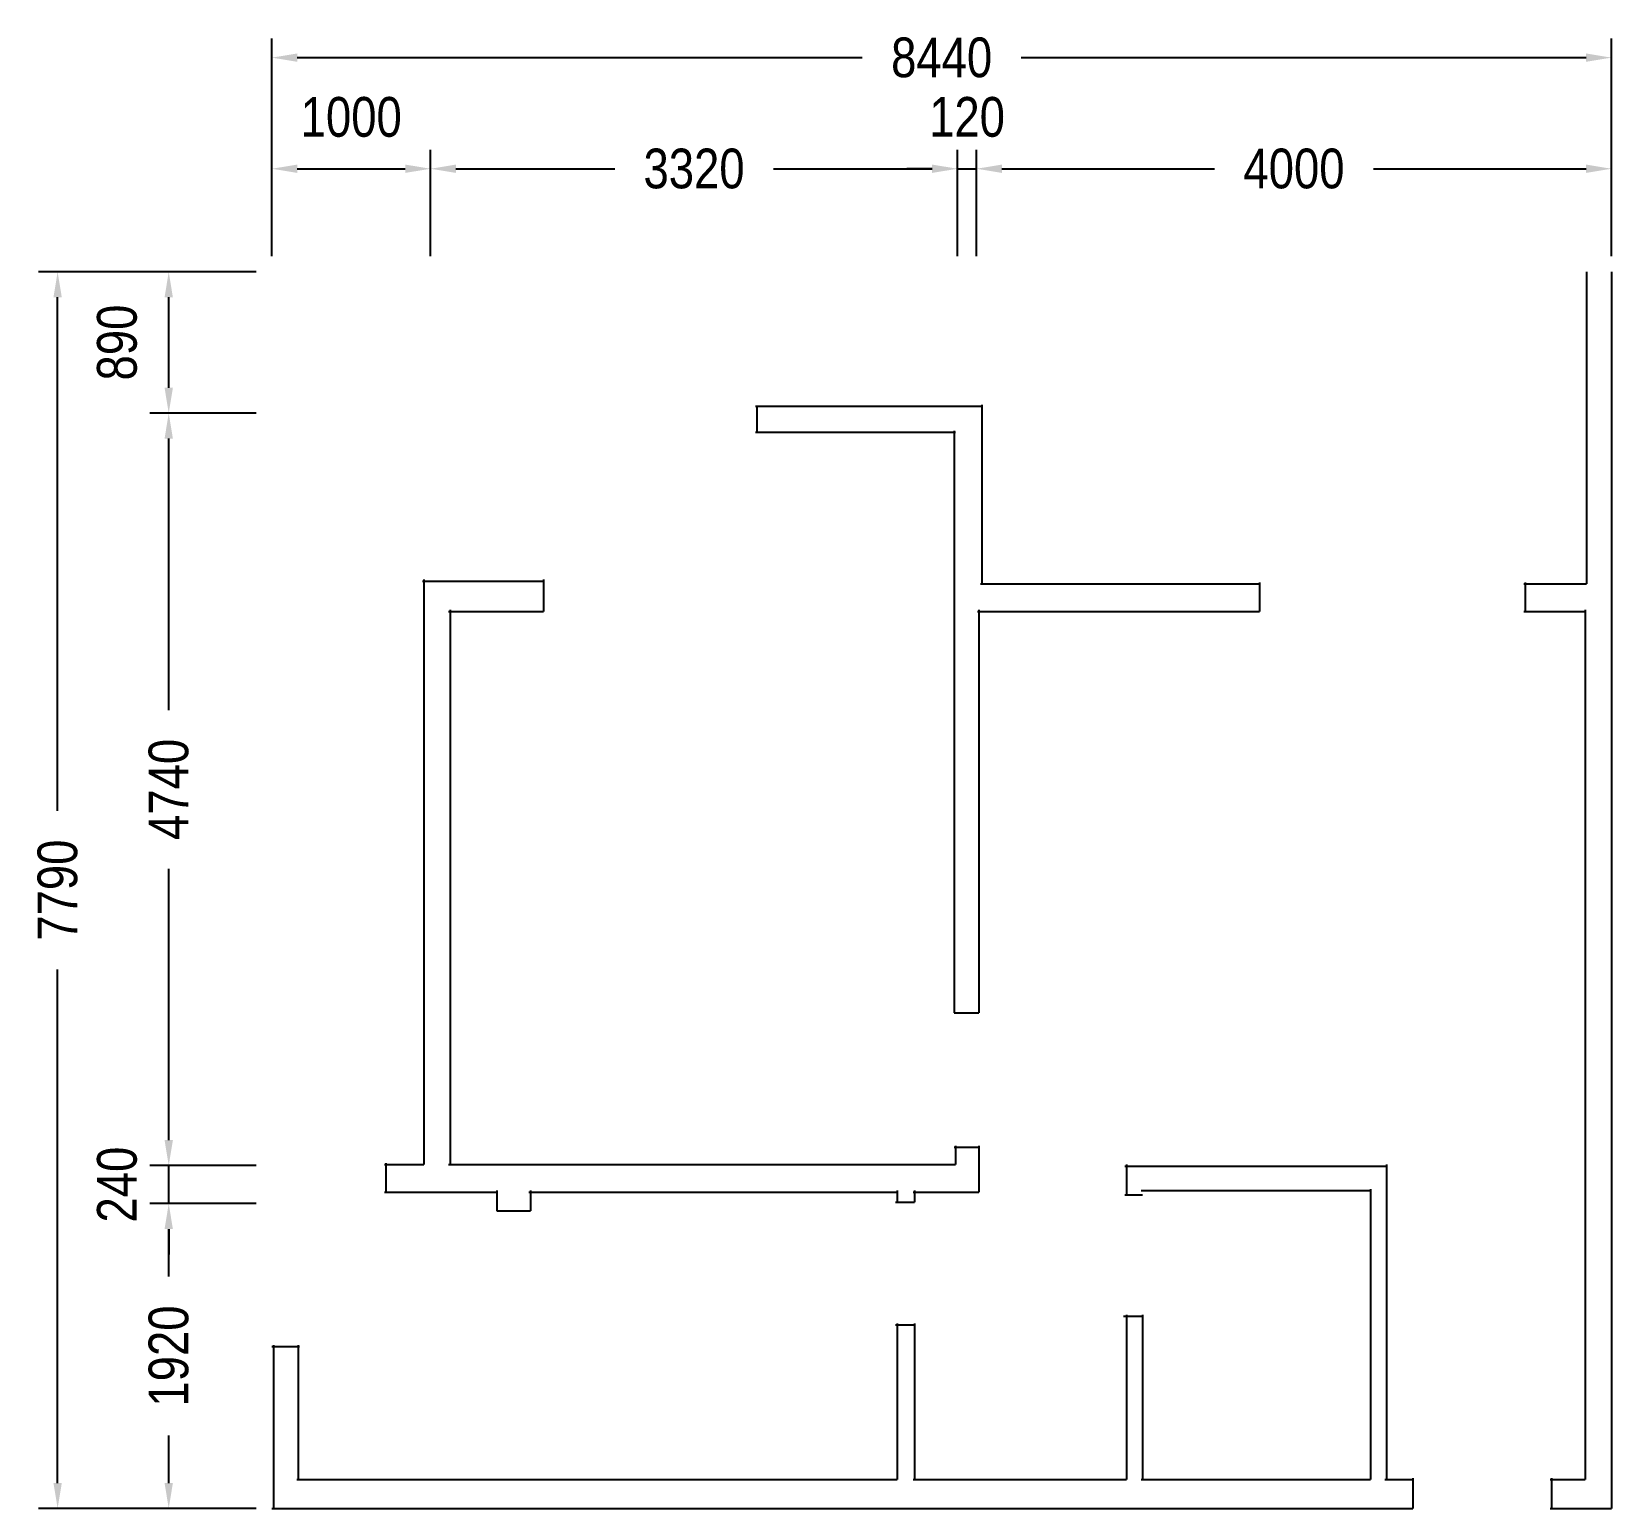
# Model space of a CAD drawing. Header units: millimetres. Extents: x -1514 to 8440, y 0 to 9304.
import ezdxf

# ---------------------------------------------------------------- set-up
doc = ezdxf.new("R2010")
doc.units = ezdxf.units.MM
doc.layers.add('DIMENSIONS', color=1, linetype='CONTINUOUS')
doc.layers.add('WALLS', color=7, linetype='CONTINUOUS')
doc.styles.add('OpenSansCondensed-Light', font='OpenSansCondensed-Light.ttf')
doc.dimstyles.new('FP-DIM', dxfattribs={"dimtxt": 250, "dimasz": 160, "dimexe": 120, "dimexo": 100, "dimgap": 80, "dimtad": 1, "dimdec": 0, "dimcen": 2.5, "dimclrd": 1, "dimclre": 1, "dimclrt": 1, "dimazin": 3, "dimtfac": 1, "dimtmove": 0, "dimatfit": 3})

# ---------------------------------------------------------------- blocks, each defined once
blk = doc.blocks.new('_CLOSEDFILLED')
at = {"color": 0, "linetype": 'BYBLOCK'}
blk.add_solid([(-1, 0.164), (0, 0), (-1, -0.164)], dxfattribs=at)
blk = doc.blocks.new('*D1')
at = {"color": 1}
for p, q in [((0, 7890), (0, 8560)), ((1000, 7890), (1000, 8560)), ((160, 8440), (840, 8440))]:
    blk.add_line(p, q, dxfattribs=at)
at = {"layer": 'Defpoints'}
for p in [(0, 8440), (0, 7790), (1000, 7790)]:
    blk.add_point(p, dxfattribs=at)
at = {"layer": 'DIMENSIONS', "color": 1, "xscale": 160, "yscale": 160, "rotation": 180}
blk.add_blockref('_CLOSEDFILLED', (0, 8440), dxfattribs=at)
at = {"layer": 'DIMENSIONS', "color": 1, "xscale": 160, "yscale": 160}
blk.add_blockref('_CLOSEDFILLED', (1000, 8440), dxfattribs=at)
at = {"layer": 'DIMENSIONS', "color": 1, "insert": (500, 8765), "char_height": 250, "attachment_point": 5, "style": 'OpenSansCondensed-Light'}
blk.add_mtext('1000', dxfattribs=at)
blk = doc.blocks.new('*D2')
at = {"color": 1}
for p, q in [((1000, 7890), (1000, 8560)), ((4320, 7890), (4320, 8560)), ((1160, 8440), (2160, 8440)), ((3160, 8440), (4160, 8440))]:
    blk.add_line(p, q, dxfattribs=at)
at = {"layer": 'Defpoints'}
for p in [(1000, 8440), (1000, 7790), (4320, 7790)]:
    blk.add_point(p, dxfattribs=at)
at = {"layer": 'DIMENSIONS', "color": 1, "xscale": 160, "yscale": 160, "rotation": 180}
blk.add_blockref('_CLOSEDFILLED', (1000, 8440), dxfattribs=at)
at = {"layer": 'DIMENSIONS', "color": 1, "xscale": 160, "yscale": 160}
blk.add_blockref('_CLOSEDFILLED', (4320, 8440), dxfattribs=at)
at = {"layer": 'DIMENSIONS', "color": 1, "insert": (2660, 8440), "char_height": 250, "attachment_point": 5, "style": 'OpenSansCondensed-Light'}
blk.add_mtext('3320', dxfattribs=at)
blk = doc.blocks.new('*D4')
at = {"color": 1}
for p, q in [((4440, 7890), (4440, 8560)), ((8440, 7890), (8440, 8560)), ((4600, 8440), (5940, 8440)), ((6940, 8440), (8280, 8440))]:
    blk.add_line(p, q, dxfattribs=at)
at = {"layer": 'Defpoints'}
for p in [(4440, 8440), (4440, 7790), (8440, 7790)]:
    blk.add_point(p, dxfattribs=at)
at = {"layer": 'DIMENSIONS', "color": 1, "xscale": 160, "yscale": 160, "rotation": 180}
blk.add_blockref('_CLOSEDFILLED', (4440, 8440), dxfattribs=at)
at = {"layer": 'DIMENSIONS', "color": 1, "xscale": 160, "yscale": 160}
blk.add_blockref('_CLOSEDFILLED', (8440, 8440), dxfattribs=at)
at = {"layer": 'DIMENSIONS', "color": 1, "insert": (6440, 8440), "char_height": 250, "attachment_point": 5, "style": 'OpenSansCondensed-Light'}
blk.add_mtext('4000', dxfattribs=at)
blk = doc.blocks.new('*D5')
at = {"color": 1}
for p, q in [((0, 7890), (0, 9260)), ((8440, 7890), (8440, 9260)), ((160, 9140), (3720, 9140)), ((4720, 9140), (8280, 9140))]:
    blk.add_line(p, q, dxfattribs=at)
at = {"layer": 'Defpoints'}
for p in [(0, 9140), (0, 7790), (8440, 7790)]:
    blk.add_point(p, dxfattribs=at)
at = {"layer": 'DIMENSIONS', "color": 1, "xscale": 160, "yscale": 160, "rotation": 180}
blk.add_blockref('_CLOSEDFILLED', (0, 9140), dxfattribs=at)
at = {"layer": 'DIMENSIONS', "color": 1, "xscale": 160, "yscale": 160}
blk.add_blockref('_CLOSEDFILLED', (8440, 9140), dxfattribs=at)
at = {"layer": 'DIMENSIONS', "color": 1, "insert": (4220, 9140), "char_height": 250, "attachment_point": 5, "style": 'OpenSansCondensed-Light'}
blk.add_mtext('8440', dxfattribs=at)
blk = doc.blocks.new('*D6')
at = {"color": 1}
for p, q in [((-100, 1920), (-770, 1920)), ((-650, 1460), (-650, 1760)), ((-650, 160), (-650, 460)), ((-100, 0), (-770, 0))]:
    blk.add_line(p, q, dxfattribs=at)
at = {"layer": 'Defpoints'}
for p in [(0, 1920), (-650, 0), (0, 0)]:
    blk.add_point(p, dxfattribs=at)
at = {"layer": 'DIMENSIONS', "color": 1, "xscale": 160, "yscale": 160}
for p, rotation in [((-650, 1920), 90), ((-650, 0), 270)]:
    blk.add_blockref('_CLOSEDFILLED', p, dxfattribs=dict(at, rotation=rotation))
at = {"layer": 'DIMENSIONS', "color": 1, "insert": (-650, 960), "char_height": 250, "attachment_point": 5, "rotation": 90, "style": 'OpenSansCondensed-Light'}
blk.add_mtext('1920', dxfattribs=at)
blk = doc.blocks.new('*D8')
at = {"color": 1}
for p, q in [((-100, 6900), (-770, 6900)), ((-650, 5030), (-650, 6740)), ((-650, 2320), (-650, 4030)), ((-100, 2160), (-770, 2160))]:
    blk.add_line(p, q, dxfattribs=at)
at = {"layer": 'Defpoints'}
for p in [(0, 6900), (-650, 2160), (0, 2160)]:
    blk.add_point(p, dxfattribs=at)
at = {"layer": 'DIMENSIONS', "color": 1, "xscale": 160, "yscale": 160}
for p, rotation in [((-650, 6900), 90), ((-650, 2160), 270)]:
    blk.add_blockref('_CLOSEDFILLED', p, dxfattribs=dict(at, rotation=rotation))
at = {"layer": 'DIMENSIONS', "color": 1, "insert": (-650, 4530), "char_height": 250, "attachment_point": 5, "rotation": 90, "style": 'OpenSansCondensed-Light'}
blk.add_mtext('4740', dxfattribs=at)
blk = doc.blocks.new('*D9')
at = {"color": 1}
for p, q in [((-100, 7790), (-770, 7790)), ((-650, 7060), (-650, 7630)), ((-100, 6900), (-770, 6900))]:
    blk.add_line(p, q, dxfattribs=at)
at = {"layer": 'Defpoints'}
for p in [(0, 7790), (-650, 6900), (0, 6900)]:
    blk.add_point(p, dxfattribs=at)
at = {"layer": 'DIMENSIONS', "color": 1, "xscale": 160, "yscale": 160}
for p, rotation in [((-650, 7790), 90), ((-650, 6900), 270)]:
    blk.add_blockref('_CLOSEDFILLED', p, dxfattribs=dict(at, rotation=rotation))
at = {"layer": 'DIMENSIONS', "color": 1, "insert": (-975, 7345), "char_height": 250, "attachment_point": 5, "rotation": 90, "style": 'OpenSansCondensed-Light'}
blk.add_mtext('890', dxfattribs=at)
blk = doc.blocks.new('*D10')
at = {"color": 1}
for p, q in [((-100, 7790), (-1470, 7790)), ((-1350, 4395), (-1350, 7630)), ((-1350, 160), (-1350, 3395)), ((-100, 0), (-1470, 0))]:
    blk.add_line(p, q, dxfattribs=at)
at = {"layer": 'Defpoints'}
for p in [(0, 7790), (-1350, 0), (0, 0)]:
    blk.add_point(p, dxfattribs=at)
at = {"layer": 'DIMENSIONS', "color": 1, "xscale": 160, "yscale": 160}
for p, rotation in [((-1350, 7790), 90), ((-1350, 0), 270)]:
    blk.add_blockref('_CLOSEDFILLED', p, dxfattribs=dict(at, rotation=rotation))
at = {"layer": 'DIMENSIONS', "color": 1, "insert": (-1350, 3895), "char_height": 250, "attachment_point": 5, "rotation": 90, "style": 'OpenSansCondensed-Light'}
blk.add_mtext('7790', dxfattribs=at)

msp = doc.modelspace()

# ---------------------------------------------------------------- linework, layer by layer
at = {"layer": 'WALLS'}
for p, q in [((8283.533, 7790), (8283.533, 5824.299)), ((8440, 7790), (8440, 0)), ((3046.499, 6943.657), (4473.108, 6943.657)), ((3055.703, 6943.657), (3055.703, 6779.848)), ((4473.108, 6952.757), (4473.108, 5824.299)), ((3046.499, 6779.848), (4307.437, 6779.848)), ((4298.233, 6788.949), (4298.233, 3121.46)), ((948.004, 5842.5), (1711.93, 5842.5)), ((957.208, 5851.6), (957.208, 2165.911)), ((1711.93, 5851.6), (1711.93, 5651.39)), ((4463.904, 5824.299), (6221.854, 5824.299)), ((6221.854, 5833.4), (6221.854, 5651.39)), ((7887.764, 5824.299), (8283.533, 5824.299)), ((7896.968, 5833.4), (7896.968, 5651.39)), ((1113.675, 5651.39), (1711.93, 5651.39)), ((1122.879, 5660.491), (1122.879, 2165.911)), ((4445.496, 5651.39), (6221.854, 5651.39)), ((4454.7, 5660.491), (4454.7, 3121.46)), ((7887.764, 5651.39), (8274.329, 5651.39)), ((8274.329, 5660.491), (8274.329, 182.009)), ((4298.233, 3121.46), (4454.7, 3121.46)), ((4298.233, 2275.117), (4454.7, 2275.117)), ((4307.437, 2284.217), (4307.437, 2165.911)), ((4454.7, 2284.217), (4454.7, 1993.002)), ((708.702, 2165.911), (957.208, 2165.911)), ((717.906, 2175.012), (717.906, 1993.002)), ((1113.675, 2165.911), (4307.437, 2165.911)), ((5375.093, 2156.811), (7022.595, 2156.811)), ((5384.297, 2165.911), (5384.297, 1974.801)), ((7022.595, 2165.911), (7022.595, 182.009)), ((708.702, 1993.002), (1417.405, 1993.002)), ((1417.405, 2002.103), (1417.405, 1874.696)), ((1619.891, 1993.002), (3939.28, 1993.002)), ((1629.095, 2002.103), (1629.095, 1874.696)), ((3939.28, 2002.103), (3939.28, 1929.299)), ((4040.523, 1993.002), (4454.7, 1993.002)), ((4049.727, 2002.103), (4049.727, 1929.299)), ((5476.336, 2002.103), (6921.352, 2002.103)), ((6921.352, 2011.203), (6921.352, 182.009)), ((3930.076, 1929.299), (4049.727, 1929.299)), ((5375.093, 1974.801), (5485.54, 1974.801)), ((1417.405, 1874.696), (1629.095, 1874.696)), ((5365.889, 1210.362), (5485.54, 1210.362)), ((5384.297, 1219.463), (5384.297, 182.009)), ((5485.54, 1219.463), (5485.54, 182.009)), ((3930.076, 1155.759), (4049.727, 1155.759)), ((3939.28, 1164.86), (3939.28, 182.009)), ((4049.727, 1164.86), (4049.727, 182.009)), ((0, 1019.252), (174.875, 1019.252)), ((9.204, 1028.353), (9.204, 0)), ((165.671, 1028.353), (165.671, 182.009)), ((156.467, 182.009), (3939.28, 182.009)), ((4040.523, 182.009), (5384.297, 182.009)), ((5476.336, 182.009), (6921.352, 182.009)), ((7013.391, 182.009), (7188.266, 182.009)), ((7188.266, 191.11), (7188.266, 0)), ((8053.435, 182.009), (8274.329, 182.009)), ((8062.639, 191.11), (8062.639, 0)), ((0, 0), (7188.266, 0)), ((8053.435, 0), (8440, 0))]:
    msp.add_line(p, q, dxfattribs=at)

# ---------------------------------------------------------------- dimensions: what is measured, and where the dimension line sits
at = {"layer": 'DIMENSIONS'}
for base, p1, p2, picture, middle in [((0, 9140), (0, 7790), (8440, 7790), '*D5', (4220, 9140)), ((0, 8440), (0, 7790), (1000, 7790), '*D1', (500, 8765)), ((1000, 8440), (1000, 7790), (4320, 7790), '*D2', (2660, 8440)), ((4440, 8440), (4440, 7790), (8440, 7790), '*D4', (6440, 8440))]:
    dim = msp.add_linear_dim(base=base, p1=p1, p2=p2, dimstyle='FP-DIM', dxfattribs=at)
    dim.commit()
    dim.dimension.update_dxf_attribs({"geometry": picture, "text_midpoint": middle})
msp.add_linear_dim(base=(4320, 8440), p1=(4320, 7790), p2=(4440, 7790), dimstyle='FP-DIM', dxfattribs=at).render()
for base, p1, p2, picture, middle in [((-1350, 0), (0, 0), (0, 7790), '*D10', (-1350, 3895)), ((-650, 6900), (0, 6900), (0, 7790), '*D9', (-975, 7345)), ((-650, 2160), (0, 2160), (0, 6900), '*D8', (-650, 4530)), ((-650, 0), (0, 0), (0, 1920), '*D6', (-650, 960))]:
    dim = msp.add_linear_dim(base=base, p1=p1, p2=p2, angle=90, dimstyle='FP-DIM', dxfattribs=at)
    dim.commit()
    dim.dimension.update_dxf_attribs({"geometry": picture, "text_midpoint": middle})
msp.add_linear_dim(base=(-650, 1920), p1=(0, 1920), p2=(0, 2160), angle=90, dimstyle='FP-DIM', dxfattribs=at).render()

doc.saveas('drawing.dxf')
